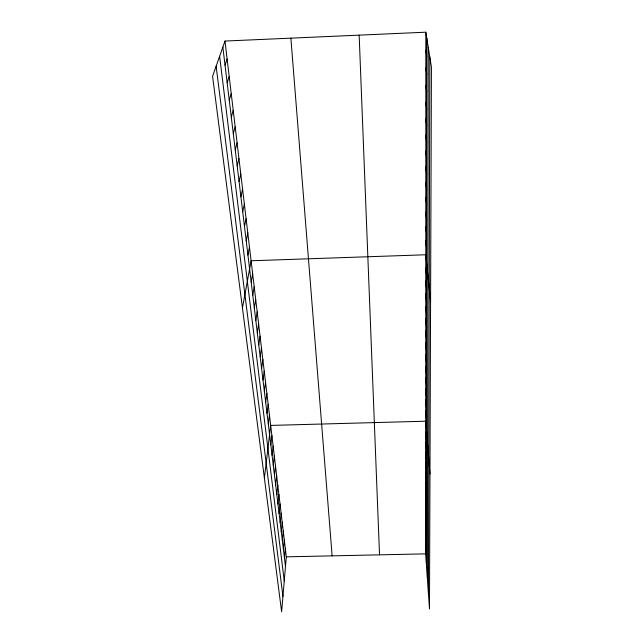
<?xml version="1.0" encoding="UTF-8"?>
<svg xmlns="http://www.w3.org/2000/svg" width="644" height="644" viewBox="0 0 644 644"><rect width="100%" height="100%" fill="white"/><g stroke="black" fill="none" stroke-linecap="round" stroke-linejoin="round"><path stroke-width="0.97" d="M425.829 32.2L431.416 67.024L429.484 608.991L425.724 553.856L425.829 32.2L224.981 41.055L212.584 76.338L281.629 611.8L286.306 556.835L224.981 41.055M426.384 563.54L426.795 38.181M427.375 578.054L428.244 47.254M428.429 593.502L429.822 57.05M284.455 557.97L285.3 548.334M283.416 549.324L284.27 539.704M282.354 540.549L283.231 530.954M281.283 531.638L282.177 522.075M280.188 522.598L281.106 513.059M279.085 513.421L280.011 503.906M277.958 504.099L278.908 494.616M276.823 494.632L277.789 485.19M275.664 485.021L276.654 475.61M274.481 475.256L275.495 465.886M273.289 465.338L274.32 456.008M272.074 455.268L273.128 445.97M270.834 445.028L271.913 435.779M264.386 478.089L270.681 425.418L425.748 421.208L429.967 473.976M268.307 424.05L269.433 414.897M267.01 413.295L268.162 404.199M265.69 402.371L266.866 393.331M264.354 391.262L265.553 382.278M262.993 379.96L264.217 371.041M261.609 368.465L262.857 359.61M260.192 356.776L261.48 347.993M258.759 344.886L260.071 336.168M257.302 332.787L258.647 324.149M255.821 320.471L257.189 311.913M254.308 307.937L255.708 299.468M252.77 295.177L254.203 286.797M251.2 282.185L252.665 273.901M242.45 307.977L251.104 260.772L425.789 254.766L430.578 301.891M247.932 255.072L249.47 246.99M246.225 240.92L247.803 232.951M244.487 226.495L246.097 218.646M242.708 211.787L244.366 204.059M240.904 196.782L242.595 189.191M239.061 181.487L240.792 174.033M237.177 165.878L238.956 158.569M235.253 149.947L237.081 142.791M233.297 133.694L235.165 126.699M231.293 117.095L233.217 110.269M229.248 100.158L231.22 93.501M227.163 82.851L229.184 76.386M225.03 65.173L227.107 58.91M286.306 556.835L425.724 553.856M425.829 50.304L426.779 56.495M425.821 68.023L426.763 74.422M425.821 85.378L426.747 91.963M425.821 102.372L426.739 109.142M425.813 119.011L426.722 125.958M425.813 135.321L426.706 142.429M216.134 66.235L282.941 596.36M425.805 151.3L426.698 158.569M219.62 56.31L284.254 580.969M222.856 47.117L285.485 566.487M425.805 166.965L426.682 174.379M425.797 182.316L426.674 189.875M425.797 197.37L426.658 205.066M425.797 212.134L426.65 219.958M425.789 226.616L426.642 234.561M425.789 240.824L426.626 248.882M425.781 268.049L426.61 276.316M425.781 281.09L426.594 289.462M425.781 293.906L426.586 302.366M425.773 306.496L426.578 315.045M425.773 318.869L426.57 327.498M425.773 331.024L426.561 339.734M425.764 342.97L426.545 351.761M425.764 354.715L426.537 363.578M425.764 366.267L426.529 375.194M425.764 377.617L426.521 386.609M425.756 388.791L426.513 397.839M425.756 399.771L426.505 408.884M425.756 410.582L426.497 419.743M425.748 431.673L426.481 440.939M290.879 38.149L332.127 555.853M425.748 441.969L426.473 451.275M425.748 452.096L426.465 461.45M425.74 462.07L426.457 471.464M425.74 471.891L426.449 481.326M425.74 481.559L426.441 491.026M425.74 491.082L426.433 500.581M425.732 500.452L426.425 509.992M425.732 509.686L426.417 519.249M425.732 518.782L426.409 528.378M425.732 527.75L426.409 537.362M425.724 536.581L426.4 546.217M425.724 545.275L426.392 554.943M359.159 35.138L379.525 554.838"/></g></svg>
